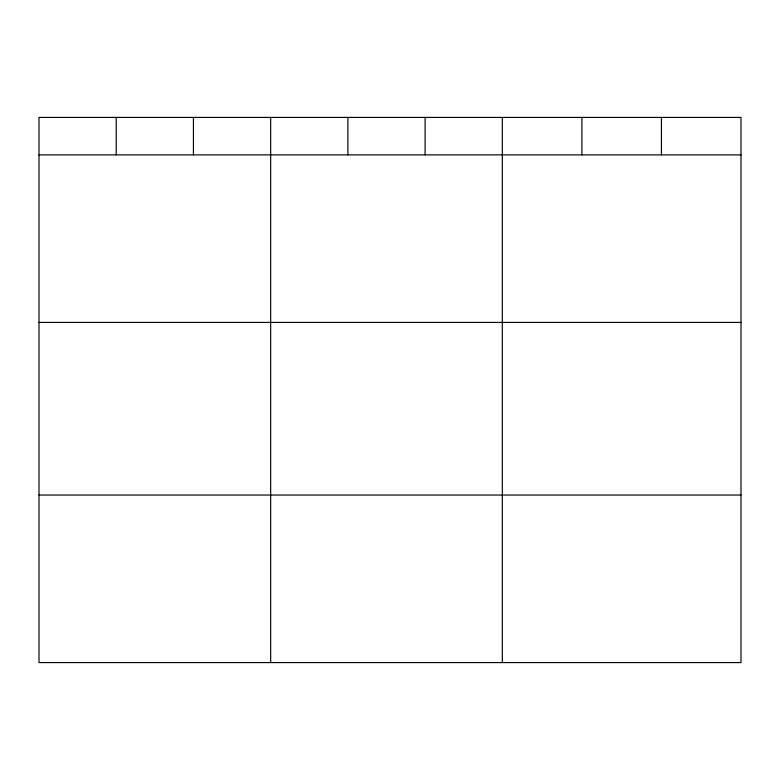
<?xml version="1.0" encoding="UTF-8"?>
<svg xmlns="http://www.w3.org/2000/svg" width="780" height="780" viewBox="0 0 780 780"><rect width="100%" height="100%" fill="white"/><g stroke="black" fill="none" stroke-linecap="round" stroke-linejoin="round"><path stroke-width="1.17" d="M741 322.423L741 117.419L39 117.419L39 662.581L741 662.581L741 322.423L39 322.423M39 154.879L741 154.879M39 495.037L741 495.037M661.44 117.419L661.44 154.879M581.88 117.419L581.88 154.879M502.32 117.419L502.32 662.581M425.1 117.419L425.1 154.879M347.88 117.419L347.88 154.879M270.66 117.419L270.66 662.581M193.44 117.419L193.44 154.879M116.22 117.419L116.22 154.879"/></g></svg>
